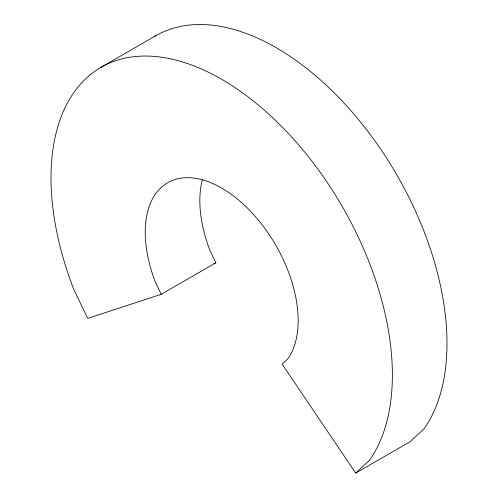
<?xml version="1.0" encoding="UTF-8"?>
<svg xmlns="http://www.w3.org/2000/svg" width="498" height="498" viewBox="0 0 498 498"><rect width="100%" height="100%" fill="white"/><g stroke="black" fill="none" stroke-linecap="round" stroke-linejoin="round"><path stroke-width="0.75" d="M161.234 294.318L155.469 282.304A108.141 62.437 60 0 1 221.691 188.095A108.141 62.437 60 0 1 287.912 358.772L282.142 364.119L355.684 473.1L369.51 460.276A241.387 139.365 60 0 0 221.691 79.3A241.387 139.365 60 0 0 73.872 289.593L87.698 318.384L161.234 294.318L215.858 262.782L210.088 250.774A108.141 62.437 60 0 1 202.449 179.361M101.001 67.348L155.619 35.812M355.684 473.1L410.302 441.564L424.128 428.741A241.387 139.365 60 0 0 379.482 147.414A241.387 139.365 60 0 0 154.324 36.578M213.648 263.504L215.858 262.782"/></g></svg>
